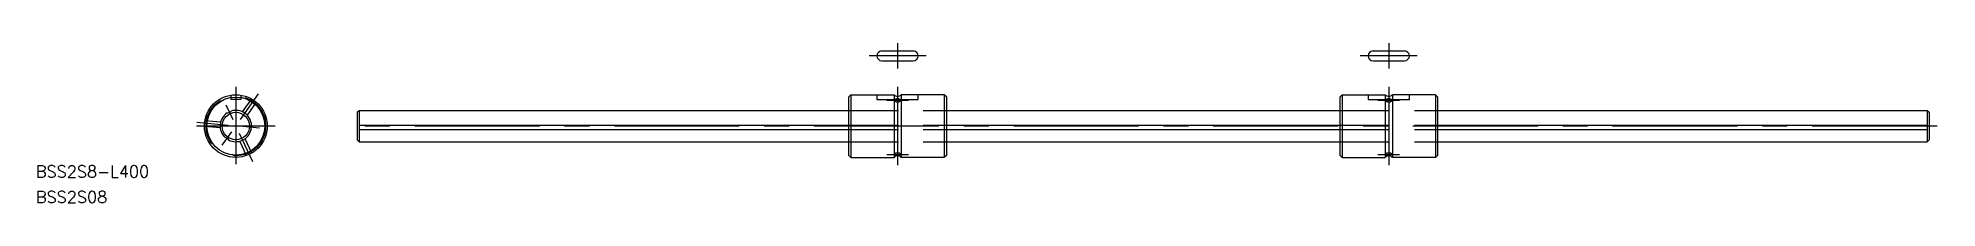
# Model space of a CAD drawing. Extents: x -50 to 433, y -20 to 21.
import ezdxf

# ---------------------------------------------------------------- set-up
doc = ezdxf.new("R2010")
doc.units = 0
doc.linetypes.add('CENTER', pattern=[50.8, 31.75, -6.35, 6.35, -6.35])
doc.linetypes.add('DASHED', pattern=[19.05, 12.7, -6.35])
doc.layers.get('0').update_dxf_attribs({"linetype": 'CONTINUOUS'})
doc.layers.add('CENTER', color=1, linetype='CENTER')
doc.styles.get("Standard").update_dxf_attribs({"font": 'txt.shx', "height": 3, "bigfont": 'bigfont.shx'})

msp = doc.modelspace()

# ---------------------------------------------------------------- linework, layer by layer
at = {"color": 7, "linetype": 'CONTINUOUS'}
for p, q in [((164.38, 19.17), (172.38, 19.17)), ((164.38, 16.67), (172.38, 16.67)), ((289.38, 19.17), (297.38, 19.17)), ((289.38, 16.67), (297.38, 16.67)), ((156.48, 8), (155.88, 7.4)), ((155.88, 7.4), (155.88, -7.4)), ((156.48, 8), (167.48, 8)), ((156.48, 8), (156.48, -8)), ((167.48, 8), (167.48, -1.25)), ((180.28, 8), (169.28, 8)), ((169.28, 8), (169.28, -1.25)), ((180.28, 8), (180.28, -8)), ((180.88, 7.4), (180.28, 8)), ((180.88, -7.4), (180.88, 7.4)), ((281.48, 8), (280.88, 7.4)), ((280.88, 7.4), (280.88, -7.4)), ((281.48, 8), (292.48, 8)), ((281.48, 8), (281.48, -8)), ((292.48, 8), (292.48, -1.25)), ((305.28, 8), (294.28, 8)), ((294.28, 8), (294.28, -1.25)), ((305.28, 8), (305.28, -8)), ((305.88, 7.4), (305.28, 8)), ((305.88, -7.4), (305.88, 7.4)), ((30.88, 3.5), (31.38, 4)), ((30.88, 3.5), (30.88, -3.5)), ((31.38, 4), (155.88, 4)), ((31.38, 4), (31.38, -4)), ((31.38, 0.2), (155.88, 0.2)), ((180.88, 4), (280.88, 4)), ((180.88, 0.2), (280.88, 0.2)), ((305.88, 4), (430.38, 4)), ((305.88, 0.2), (430.38, 0.2)), ((430.38, 4), (430.88, 3.5)), ((430.38, 4), (430.38, -4)), ((430.88, 3.5), (430.88, -3.5)), ((30.88, -3.5), (31.38, -4)), ((31.38, -0.89), (155.88, -0.89)), ((31.38, -4), (155.88, -4)), ((167.48, -1.25), (167.48, -8)), ((169.28, -1.25), (169.28, -8)), ((180.88, -0.89), (280.88, -0.89)), ((180.88, -4), (280.88, -4)), ((292.48, -1.25), (292.48, -8)), ((294.28, -1.25), (294.28, -8)), ((305.88, -0.89), (430.38, -0.89)), ((305.88, -4), (430.38, -4)), ((430.88, -3.5), (430.38, -4)), ((155.88, -7.4), (156.48, -8)), ((156.48, -8), (167.48, -8)), ((180.28, -8), (169.28, -8)), ((180.88, -7.4), (180.28, -8)), ((280.88, -7.4), (281.48, -8)), ((281.48, -8), (292.48, -8)), ((305.28, -8), (294.28, -8)), ((305.88, -7.4), (305.28, -8))]:
    msp.add_line(p, q, dxfattribs=at)
at = {"color": 3, "linetype": 'DASHED'}
for p, q in [((-1.25, 7.9), (-1.25, 6.8)), ((1.25, 6.8), (-1.25, 6.8)), ((1.25, 7.9), (1.25, 6.8)), ((3.95, 6.95), (1.64, 3.65)), ((5.18, 6.09), (2.87, 2.79)), ((163.13, 8), (163.13, 6.8)), ((163.13, 6.8), (173.63, 6.8)), ((173.63, 6.8), (173.63, 8)), ((288.13, 8), (288.13, 6.8)), ((288.13, 6.8), (298.63, 6.8)), ((298.63, 6.8), (298.63, 8)), ((-7.87, 1.44), (-3.85, 1.09)), ((155.88, 4), (180.88, 4)), ((155.88, 0.2), (180.88, 0.2)), ((280.88, 4), (305.88, 4)), ((280.88, 0.2), (305.88, 0.2)), ((-8, -0.05), (-3.98, -0.4)), ((2.71, -7.53), (0.99, -3.87)), ((4.07, -6.89), (2.35, -3.24)), ((155.88, -0.89), (180.88, -0.89)), ((155.88, -4), (180.88, -4)), ((280.88, -0.89), (305.88, -0.89)), ((280.88, -4), (305.88, -4))]:
    msp.add_line(p, q, dxfattribs=at)
at = {"color": 7, "linetype": 'CONTINUOUS'}
for points in [[(167.63, 6.55, 0), (167.63, 6.58, 0), (167.63, 6.6, 0), (167.64, 6.62, 0), (167.64, 6.64, 0), (167.65, 6.66, 0), (167.66, 6.69, 0), (167.67, 6.71, 0), (167.69, 6.73, 0), (167.7, 6.75, 0), (167.72, 6.77, 0), (167.74, 6.79, 0), (167.75, 6.81, 0), (167.78, 6.83, 0), (167.8, 6.84, 0), (167.82, 6.86, 0), (167.85, 6.88, 0), (167.88, 6.89, 0), (167.9, 6.91, 0), (167.93, 6.92, 0), (167.96, 6.93, 0), (167.99, 6.95, 0), (168.03, 6.96, 0), (168.06, 6.97, 0), (168.09, 6.98, 0), (168.13, 6.99, 0), (168.16, 6.99, 0), (168.2, 7, 0), (168.23, 7, 0), (168.27, 7.01, 0), (168.31, 7.01, 0), (168.34, 7.01, 0), (168.38, 7.01, 0), (168.42, 7.01, 0), (168.45, 7.01, 0), (168.49, 7.01, 0), (168.53, 7, 0), (168.56, 7, 0), (168.6, 6.99, 0), (168.63, 6.99, 0), (168.67, 6.98, 0), (168.7, 6.97, 0), (168.73, 6.96, 0), (168.76, 6.95, 0), (168.79, 6.93, 0), (168.83, 6.92, 0), (168.85, 6.91, 0), (168.88, 6.89, 0), (168.91, 6.88, 0), (168.93, 6.86, 0), (168.96, 6.84, 0), (168.98, 6.83, 0), (169, 6.81, 0), (169.02, 6.79, 0), (169.04, 6.77, 0), (169.06, 6.75, 0), (169.07, 6.73, 0), (169.09, 6.71, 0), (169.1, 6.69, 0), (169.11, 6.66, 0), (169.11, 6.64, 0), (169.12, 6.62, 0), (169.12, 6.6, 0), (169.13, 6.58, 0), (169.13, 6.55, 0), (169.13, 6.53, 0), (169.12, 6.51, 0), (169.12, 6.49, 0), (169.11, 6.46, 0), (169.11, 6.44, 0), (169.1, 6.42, 0), (169.09, 6.4, 0), (169.07, 6.38, 0), (169.06, 6.36, 0), (169.04, 6.34, 0), (169.02, 6.32, 0), (169, 6.3, 0), (168.98, 6.28, 0), (168.96, 6.26, 0), (168.93, 6.24, 0), (168.91, 6.23, 0), (168.88, 6.21, 0), (168.85, 6.2, 0), (168.83, 6.18, 0), (168.79, 6.17, 0), (168.76, 6.16, 0), (168.73, 6.15, 0), (168.7, 6.14, 0), (168.67, 6.13, 0), (168.63, 6.12, 0), (168.6, 6.11, 0), (168.56, 6.11, 0), (168.53, 6.1, 0), (168.49, 6.1, 0), (168.45, 6.1, 0), (168.42, 6.09, 0), (168.38, 6.09, 0), (168.34, 6.09, 0), (168.31, 6.1, 0), (168.27, 6.1, 0), (168.23, 6.1, 0), (168.2, 6.11, 0), (168.16, 6.11, 0), (168.13, 6.12, 0), (168.09, 6.13, 0), (168.06, 6.14, 0), (168.03, 6.15, 0), (167.99, 6.16, 0), (167.96, 6.17, 0), (167.93, 6.18, 0), (167.9, 6.2, 0), (167.88, 6.21, 0), (167.85, 6.23, 0), (167.82, 6.24, 0), (167.8, 6.26, 0), (167.78, 6.28, 0), (167.75, 6.3, 0), (167.74, 6.32, 0), (167.72, 6.34, 0), (167.7, 6.36, 0), (167.69, 6.38, 0), (167.67, 6.4, 0), (167.66, 6.42, 0), (167.65, 6.44, 0), (167.64, 6.46, 0), (167.64, 6.49, 0), (167.63, 6.51, 0), (167.63, 6.53, 0), (167.63, 6.55, 0)], [(292.63, 6.55, 0), (292.63, 6.58, 0), (292.63, 6.6, 0), (292.64, 6.62, 0), (292.64, 6.64, 0), (292.65, 6.66, 0), (292.66, 6.69, 0), (292.67, 6.71, 0), (292.69, 6.73, 0), (292.7, 6.75, 0), (292.72, 6.77, 0), (292.74, 6.79, 0), (292.75, 6.81, 0), (292.78, 6.83, 0), (292.8, 6.84, 0), (292.82, 6.86, 0), (292.85, 6.88, 0), (292.88, 6.89, 0), (292.9, 6.91, 0), (292.93, 6.92, 0), (292.96, 6.93, 0), (292.99, 6.95, 0), (293.02, 6.96, 0), (293.06, 6.97, 0), (293.09, 6.98, 0), (293.13, 6.99, 0), (293.16, 6.99, 0), (293.2, 7, 0), (293.23, 7, 0), (293.27, 7.01, 0), (293.31, 7.01, 0), (293.34, 7.01, 0), (293.38, 7.01, 0), (293.42, 7.01, 0), (293.45, 7.01, 0), (293.49, 7.01, 0), (293.52, 7, 0), (293.56, 7, 0), (293.6, 6.99, 0), (293.63, 6.99, 0), (293.67, 6.98, 0), (293.7, 6.97, 0), (293.73, 6.96, 0), (293.76, 6.95, 0), (293.8, 6.93, 0), (293.83, 6.92, 0), (293.86, 6.91, 0), (293.88, 6.89, 0), (293.91, 6.88, 0), (293.93, 6.86, 0), (293.96, 6.84, 0), (293.98, 6.83, 0), (294, 6.81, 0), (294.02, 6.79, 0), (294.04, 6.77, 0), (294.06, 6.75, 0), (294.07, 6.73, 0), (294.08, 6.71, 0), (294.1, 6.69, 0), (294.11, 6.66, 0), (294.11, 6.64, 0), (294.12, 6.62, 0), (294.12, 6.6, 0), (294.13, 6.58, 0), (294.13, 6.55, 0), (294.13, 6.53, 0), (294.12, 6.51, 0), (294.12, 6.49, 0), (294.11, 6.46, 0), (294.11, 6.44, 0), (294.1, 6.42, 0), (294.08, 6.4, 0), (294.07, 6.38, 0), (294.06, 6.36, 0), (294.04, 6.34, 0), (294.02, 6.32, 0), (294, 6.3, 0), (293.98, 6.28, 0), (293.96, 6.26, 0), (293.93, 6.24, 0), (293.91, 6.23, 0), (293.88, 6.21, 0), (293.86, 6.2, 0), (293.83, 6.18, 0), (293.8, 6.17, 0), (293.76, 6.16, 0), (293.73, 6.15, 0), (293.7, 6.14, 0), (293.67, 6.13, 0), (293.63, 6.12, 0), (293.6, 6.11, 0), (293.56, 6.11, 0), (293.52, 6.1, 0), (293.49, 6.1, 0), (293.45, 6.1, 0), (293.42, 6.09, 0), (293.38, 6.09, 0), (293.34, 6.09, 0), (293.31, 6.1, 0), (293.27, 6.1, 0), (293.23, 6.1, 0), (293.2, 6.11, 0), (293.16, 6.11, 0), (293.13, 6.12, 0), (293.09, 6.13, 0), (293.06, 6.14, 0), (293.02, 6.15, 0), (292.99, 6.16, 0), (292.96, 6.17, 0), (292.93, 6.18, 0), (292.9, 6.2, 0), (292.88, 6.21, 0), (292.85, 6.23, 0), (292.82, 6.24, 0), (292.8, 6.26, 0), (292.78, 6.28, 0), (292.75, 6.3, 0), (292.74, 6.32, 0), (292.72, 6.34, 0), (292.7, 6.36, 0), (292.69, 6.38, 0), (292.67, 6.4, 0), (292.66, 6.42, 0), (292.65, 6.44, 0), (292.64, 6.46, 0), (292.64, 6.49, 0), (292.63, 6.51, 0), (292.63, 6.53, 0), (292.63, 6.55, 0)], [(167.63, -7.22, 0), (167.63, -7.24, 0), (167.63, -7.26, 0), (167.64, -7.27, 0), (167.64, -7.29, 0), (167.65, -7.3, 0), (167.66, -7.32, 0), (167.67, -7.34, 0), (167.69, -7.35, 0), (167.7, -7.37, 0), (167.72, -7.38, 0), (167.74, -7.39, 0), (167.75, -7.41, 0), (167.78, -7.42, 0), (167.8, -7.44, 0), (167.82, -7.45, 0), (167.85, -7.46, 0), (167.88, -7.47, 0), (167.9, -7.48, 0), (167.93, -7.49, 0), (167.96, -7.5, 0), (167.99, -7.51, 0), (168.03, -7.52, 0), (168.06, -7.53, 0), (168.09, -7.53, 0), (168.13, -7.54, 0), (168.16, -7.54, 0), (168.2, -7.55, 0), (168.23, -7.55, 0), (168.27, -7.55, 0), (168.31, -7.56, 0), (168.34, -7.56, 0), (168.38, -7.56, 0), (168.42, -7.56, 0), (168.45, -7.56, 0), (168.49, -7.55, 0), (168.53, -7.55, 0), (168.56, -7.55, 0), (168.6, -7.54, 0), (168.63, -7.54, 0), (168.67, -7.53, 0), (168.7, -7.53, 0), (168.73, -7.52, 0), (168.76, -7.51, 0), (168.8, -7.5, 0), (168.83, -7.49, 0), (168.85, -7.48, 0), (168.88, -7.47, 0), (168.91, -7.46, 0), (168.94, -7.45, 0), (168.96, -7.44, 0), (168.98, -7.42, 0), (169, -7.41, 0), (169.02, -7.39, 0), (169.04, -7.38, 0), (169.06, -7.37, 0), (169.07, -7.35, 0), (169.09, -7.34, 0), (169.1, -7.32, 0), (169.11, -7.3, 0), (169.12, -7.29, 0), (169.12, -7.27, 0), (169.12, -7.26, 0), (169.13, -7.24, 0), (169.13, -7.22, 0), (169.13, -7.21, 0), (169.12, -7.19, 0), (169.12, -7.17, 0), (169.12, -7.16, 0), (169.11, -7.14, 0), (169.1, -7.13, 0), (169.09, -7.11, 0), (169.07, -7.09, 0), (169.06, -7.08, 0), (169.04, -7.06, 0), (169.02, -7.05, 0), (169, -7.04, 0), (168.98, -7.02, 0), (168.96, -7.01, 0), (168.94, -7, 0), (168.91, -6.99, 0), (168.88, -6.97, 0), (168.85, -6.96, 0), (168.83, -6.95, 0), (168.8, -6.94, 0), (168.76, -6.93, 0), (168.73, -6.93, 0), (168.7, -6.92, 0), (168.67, -6.91, 0), (168.63, -6.91, 0), (168.6, -6.9, 0), (168.56, -6.9, 0), (168.53, -6.89, 0), (168.49, -6.89, 0), (168.45, -6.89, 0), (168.42, -6.89, 0), (168.38, -6.89, 0), (168.34, -6.89, 0), (168.31, -6.89, 0), (168.27, -6.89, 0), (168.23, -6.89, 0), (168.2, -6.9, 0), (168.16, -6.9, 0), (168.13, -6.91, 0), (168.09, -6.91, 0), (168.06, -6.92, 0), (168.03, -6.93, 0), (167.99, -6.93, 0), (167.96, -6.94, 0), (167.93, -6.95, 0), (167.9, -6.96, 0), (167.88, -6.97, 0), (167.85, -6.99, 0), (167.82, -7, 0), (167.8, -7.01, 0), (167.78, -7.02, 0), (167.75, -7.04, 0), (167.74, -7.05, 0), (167.72, -7.06, 0), (167.7, -7.08, 0), (167.69, -7.09, 0), (167.67, -7.11, 0), (167.66, -7.13, 0), (167.65, -7.14, 0), (167.64, -7.16, 0), (167.64, -7.17, 0), (167.63, -7.19, 0), (167.63, -7.21, 0), (167.63, -7.22, 0)], [(292.63, -7.22, 0), (292.63, -7.24, 0), (292.63, -7.26, 0), (292.64, -7.27, 0), (292.64, -7.29, 0), (292.65, -7.3, 0), (292.66, -7.32, 0), (292.67, -7.34, 0), (292.69, -7.35, 0), (292.7, -7.37, 0), (292.72, -7.38, 0), (292.74, -7.39, 0), (292.75, -7.41, 0), (292.78, -7.42, 0), (292.8, -7.44, 0), (292.82, -7.45, 0), (292.85, -7.46, 0), (292.88, -7.47, 0), (292.9, -7.48, 0), (292.93, -7.49, 0), (292.96, -7.5, 0), (292.99, -7.51, 0), (293.02, -7.52, 0), (293.06, -7.53, 0), (293.09, -7.53, 0), (293.13, -7.54, 0), (293.16, -7.54, 0), (293.2, -7.55, 0), (293.23, -7.55, 0), (293.27, -7.55, 0), (293.31, -7.56, 0), (293.34, -7.56, 0), (293.38, -7.56, 0), (293.42, -7.56, 0), (293.45, -7.56, 0), (293.49, -7.55, 0), (293.52, -7.55, 0), (293.56, -7.55, 0), (293.6, -7.54, 0), (293.63, -7.54, 0), (293.67, -7.53, 0), (293.7, -7.53, 0), (293.73, -7.52, 0), (293.76, -7.51, 0), (293.8, -7.5, 0), (293.83, -7.49, 0), (293.86, -7.48, 0), (293.88, -7.47, 0), (293.91, -7.46, 0), (293.94, -7.45, 0), (293.96, -7.44, 0), (293.98, -7.42, 0), (294, -7.41, 0), (294.02, -7.39, 0), (294.04, -7.38, 0), (294.06, -7.37, 0), (294.07, -7.35, 0), (294.08, -7.34, 0), (294.1, -7.32, 0), (294.11, -7.3, 0), (294.12, -7.29, 0), (294.12, -7.27, 0), (294.12, -7.26, 0), (294.13, -7.24, 0), (294.13, -7.22, 0), (294.13, -7.21, 0), (294.12, -7.19, 0), (294.12, -7.17, 0), (294.12, -7.16, 0), (294.11, -7.14, 0), (294.1, -7.13, 0), (294.08, -7.11, 0), (294.07, -7.09, 0), (294.06, -7.08, 0), (294.04, -7.06, 0), (294.02, -7.05, 0), (294, -7.04, 0), (293.98, -7.02, 0), (293.96, -7.01, 0), (293.94, -7, 0), (293.91, -6.99, 0), (293.88, -6.97, 0), (293.86, -6.96, 0), (293.83, -6.95, 0), (293.8, -6.94, 0), (293.76, -6.93, 0), (293.73, -6.93, 0), (293.7, -6.92, 0), (293.67, -6.91, 0), (293.63, -6.91, 0), (293.6, -6.9, 0), (293.56, -6.9, 0), (293.52, -6.89, 0), (293.49, -6.89, 0), (293.45, -6.89, 0), (293.42, -6.89, 0), (293.38, -6.89, 0), (293.34, -6.89, 0), (293.31, -6.89, 0), (293.27, -6.89, 0), (293.23, -6.89, 0), (293.2, -6.9, 0), (293.16, -6.9, 0), (293.13, -6.91, 0), (293.09, -6.91, 0), (293.06, -6.92, 0), (293.02, -6.93, 0), (292.99, -6.93, 0), (292.96, -6.94, 0), (292.93, -6.95, 0), (292.9, -6.96, 0), (292.88, -6.97, 0), (292.85, -6.99, 0), (292.82, -7, 0), (292.8, -7.01, 0), (292.78, -7.02, 0), (292.75, -7.04, 0), (292.74, -7.05, 0), (292.72, -7.06, 0), (292.7, -7.08, 0), (292.69, -7.09, 0), (292.67, -7.11, 0), (292.66, -7.13, 0), (292.65, -7.14, 0), (292.64, -7.16, 0), (292.64, -7.17, 0), (292.63, -7.19, 0), (292.63, -7.21, 0), (292.63, -7.22, 0)]]:
    msp.add_polyline3d(points, dxfattribs=at)
for radius in [8, 7.4, 3.5]:
    msp.add_circle((0, 0), radius, dxfattribs=at)
at = {"color": 3, "linetype": 'DASHED'}
msp.add_circle((0, 0), 7.6, dxfattribs=at)
at = {"color": 7, "linetype": 'CONTINUOUS'}
for centre, radius, start, end in [((164.38, 17.92), 1.25, 90, 270), ((172.38, 17.92), 1.25, 270, 90), ((289.38, 17.92), 1.25, 90, 270), ((297.38, 17.92), 1.25, 270, 90), ((168.38, 8.81), 1.21, 222.075, 317.925), ((293.38, 8.81), 1.21, 222.075, 317.925), ((0, 0), 4, 122.8517, 227.1483), ((-2.03, 4.35), 1, 261.8771, 328.1229), ((0, 0), 4, 2.8517, 107.1483), ((4.78, -0.42), 1, 141.8771, 208.1229), ((-2.75, -3.93), 1, 21.8771, 88.1229), ((0, 0), 4, 242.8517, 347.1483), ((168.38, -8.81), 1.21, 42.075, 137.925), ((293.38, -8.81), 1.21, 42.075, 137.925)]:
    msp.add_arc(centre, radius, start, end, dxfattribs=at)
at = {"layer": 'CENTER', "color": 1, "linetype": 'CENTER'}
for p, q in [((168.38, 21.17), (168.38, 14.67)), ((293.38, 21.17), (293.38, 14.67)), ((175.63, 17.92), (161.13, 17.92)), ((300.63, 17.92), (286.13, 17.92)), ((0, 10), (0, -9.73)), ((168.38, 10), (168.38, -10)), ((293.38, 10), (293.38, -10)), ((-2.54, 5.44), (-0.76, 1.63)), ((1.15, 1.64), (5.74, 8.19)), ((171.13, 6.55), (165.63, 6.55)), ((296.13, 6.55), (290.63, 6.55)), ((10, 0), (-10, 0)), ((-1.99, 0.17), (-9.96, 0.87)), ((432.88, 0), (28.88, 0)), ((-3.44, -4.91), (-1.03, -1.47)), ((0.85, -1.81), (4.26, -9.05)), ((5.98, -0.52), (1.79, -0.16)), ((165.63, -7.24), (171.13, -7.24)), ((290.63, -7.24), (296.13, -7.24))]:
    msp.add_line(p, q, dxfattribs=at)

# ---------------------------------------------------------------- texts
at = {"color": 7, "linetype": 'CONTINUOUS'}
for s, p in [('BSS2S8-L400', (-50.86, -13.11)), ('BSS2S08', (-50.86, -19.62))]:
    msp.add_text(s, height=3, dxfattribs=at).set_placement(p)

doc.saveas('drawing.dxf')
